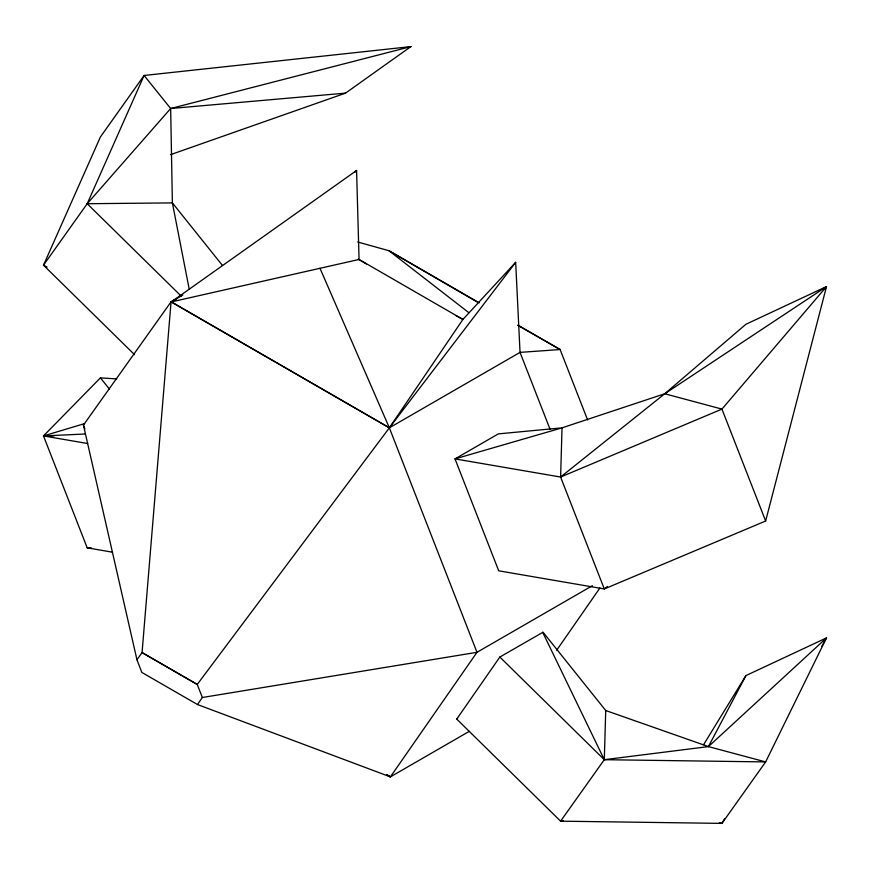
<?xml version="1.0" encoding="UTF-8"?>
<svg xmlns="http://www.w3.org/2000/svg" width="870" height="870" viewBox="0 0 870 870"><rect width="100%" height="100%" fill="white"/><g stroke="black" fill="none" stroke-linecap="round" stroke-linejoin="round"><path stroke-width="1.3" d="M560.606 477.043L562.031 427.855L664.745 393.762L826.5 286.578L765.643 521.01L604.302 588.957L498.706 570.807L455.01 458.892L498.325 433.891L562.031 427.855L455.01 458.892L560.606 477.043L721.948 409.096L826.5 286.578L745.927 324.271L664.745 393.762L560.606 477.043L604.302 588.957L607.456 586.434M605.727 710.518L604.302 759.695L560.606 821.171L456.739 719.077L499.848 657.046L543.043 632.207L605.727 710.518L708.43 746.601L765.643 761.924L826.5 637.895L745.927 675.588L703.569 744.709M134.556 354.677L43.5 265.187L87.196 203.721L144.105 75.472L410.857 46.61L345.564 93.123L170.433 154.697M499.848 657.046L604.302 759.695L708.43 746.601L745.927 675.588M825.217 288.96L826.5 286.578M724.612 818.67L721.948 823.39L560.606 821.171L563.271 820.834M821.835 646.171L826.5 637.895L708.43 746.601M182.841 295.006L171.075 301.803L83.433 425.093L136.949 659.764L141.832 672.412L197.457 704.526L202.34 697.512L476.988 652.304L592.361 585.695M197.457 704.526L390.402 776.888L476.988 652.304L389.358 427.833L319.986 268.286M556.637 650.281L599.93 587.989M136.949 659.764L142.06 652.576L171.075 301.803L389.358 427.833L520.032 352.383L560.117 349.544L587.598 419.916M550.068 429.312L520.032 352.383L515.671 262.327L389.358 427.833L197.24 684.44L202.34 697.512M181.156 296.072L87.196 203.721L170.661 108.511L410.857 46.61L408.367 47.687M515.671 262.327L462.927 319.421L389.358 427.833L171.292 301.923L356.58 170.487L359.06 259.456L462.927 319.421L455.902 315.614M354.699 172.412L356.58 170.487M116.689 378.918L100.42 377.863L43.5 435.924L87.196 547.839L112.491 552.189M175.99 299.215L171.292 301.923L359.06 259.456M390.402 776.888L386.878 774.865L390.402 776.888L469.278 731.355M456.739 719.077L457.62 718.718M84.597 423.603L43.5 435.924L87.685 443.526M408.247 47.361L410.857 46.61M47.1 267.09L43.5 265.187L100.42 136.938L144.105 75.472L170.661 108.511L345.564 93.123M85.39 433.999L43.5 435.924L54.321 435.826M87.196 203.721L172.38 202.895L222.502 265.513M87.196 547.839L91.252 547.806M664.745 393.762L721.948 409.096L765.643 521.01M719.349 822.694L721.948 823.39L765.643 761.924L604.302 759.695L542.684 632.316M357.733 242.001L388.977 250.734L479.239 302.847M478.065 302.499L388.977 250.734L468.887 312.721M517.922 325.347L560.117 349.544L517.922 325.173M358.179 259.162L366.379 263.936M100.42 377.863L109.544 389.216M83.433 425.093L84.901 428.877M189.171 288.96L172.38 202.895L170.661 108.511M197.24 684.44L142.06 652.576L197.24 684.44"/></g></svg>
